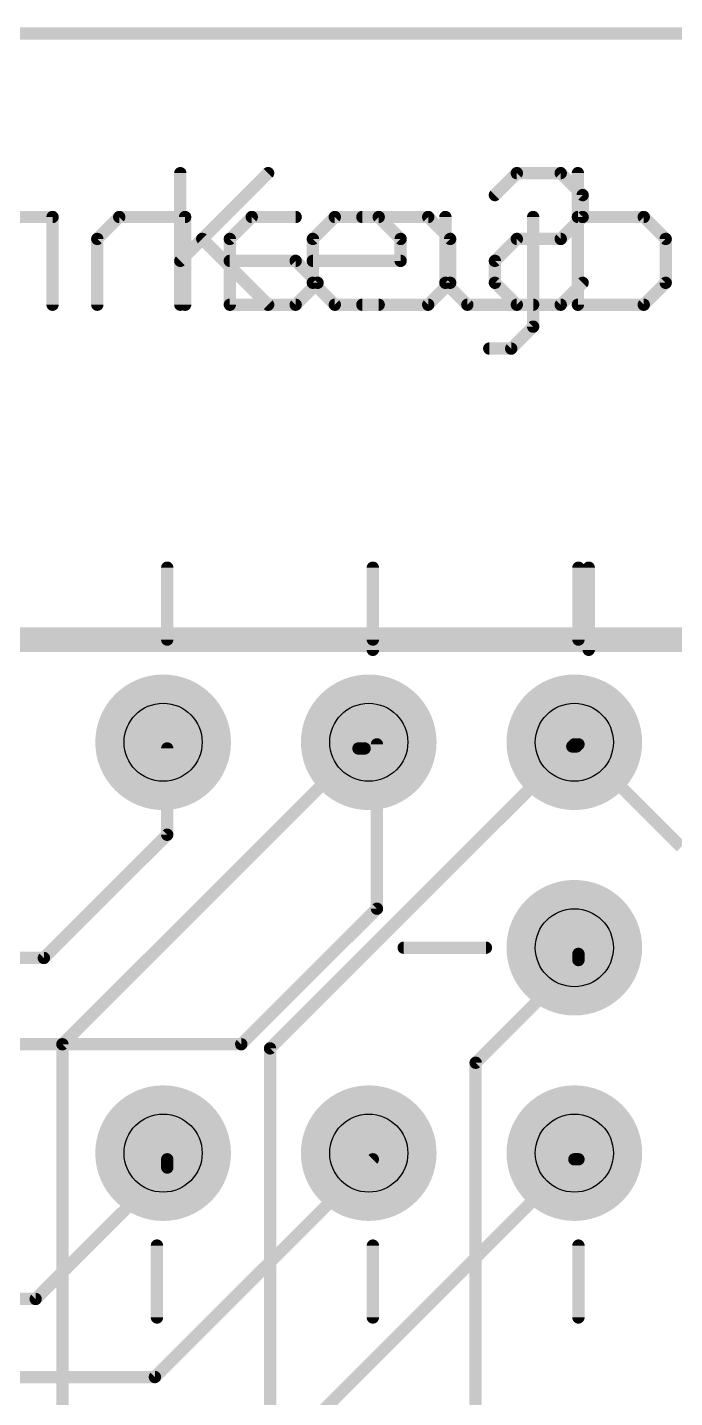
# Model space of a CAD drawing. Extents: x -0.1 to 48.3, y -0.1 to 47.8.
# Drawn here: x 14.27 to 22.27, y 30.89 to 47.83 of the extents above; entities that cross this region are included whole.
import ezdxf

# ---------------------------------------------------------------- set-up
doc = ezdxf.new("R2010")
doc.units = 0
for name, color, linetype in [('1', 12, 'CONTINUOUS'), ('16', 132, 'CONTINUOUS'), ('17', 110, 'CONTINUOUS'), ('20', 53, 'CONTINUOUS'), ('21', 253, 'CONTINUOUS'), ('22', 253, 'CONTINUOUS'), ('29', 253, 'CONTINUOUS'), ('30', 253, 'CONTINUOUS'), ('44', 253, 'CONTINUOUS')]:
    doc.layers.add(name, color=color, linetype=linetype)

# ---------------------------------------------------------------- blocks, each defined once
blk = doc.blocks.new('ROUNDP')
at = {"const_width": 0.5}
blk.add_lwpolyline([(0, -0.25, 1), (0, 0.25, 1), (0, -0.25)], format="xyb", dxfattribs=at)

msp = doc.modelspace()

# ---------------------------------------------------------------- linework, layer by layer
at = {"layer": '1', "const_width": 0.1524}
for points in [[(0, 47.752), (48.26, 47.752)], [(18.3642, 38.9128), (14.7066, 35.2552)], [(21.0058, 38.9382), (17.272, 35.2044)], [(18.4404, 38.9128), (18.3642, 38.9128)], [(21.0566, 38.9382), (21.0058, 38.9382)], [(21.082, 36.3728), (21.082, 36.2966)], [(21.082, 36.2966), (19.812, 35.0266)], [(14.7066, 35.2552), (14.7066, 27.2796)], [(17.272, 35.2044), (17.272, 27.4574)], [(19.812, 35.0266), (19.812, 27.5336)]]:
    msp.add_lwpolyline(points, dxfattribs=at)
at = {"layer": '1', "const_width": 0.0762}
for points in [[(18.3642, 38.9509, 1), (18.3642, 38.8747)], [(18.3911, 38.8859, 1), (18.3373, 38.9397)], [(18.4404, 38.8747, 1), (18.4404, 38.9509)], [(21.0058, 38.9763, 1), (21.0058, 38.9001)], [(21.0327, 38.9113, 1), (20.9789, 38.9651)], [(21.0566, 38.9001, 1), (21.0566, 38.9763)], [(21.1201, 36.3728, 1), (21.0439, 36.3728)], [(21.0439, 36.2966, 1), (21.1201, 36.2966)], [(21.1089, 36.2697, 1), (21.0551, 36.3235)], [(14.7447, 35.2552, 1), (14.6685, 35.2552)], [(14.6797, 35.2821, 1), (14.7335, 35.2283)], [(17.3101, 35.2044, 1), (17.2339, 35.2044)], [(17.2451, 35.2313, 1), (17.2989, 35.1775)], [(19.8501, 35.0266, 1), (19.7739, 35.0266)], [(19.7851, 35.0535, 1), (19.8389, 34.9997)]]:
    msp.add_lwpolyline(points, format="xyb", dxfattribs=at)
at = {"layer": '16', "const_width": 0.1524}
for points in [[(0, 47.752), (48.26, 47.752)], [(16.002, 38.9128), (16.002, 37.846)], [(18.5928, 38.9636), (18.5928, 36.9316)], [(21.0312, 38.9636), (21.082, 38.9636)], [(21.082, 38.9636), (22.352, 37.6936)], [(16.002, 37.846), (14.478, 36.322)], [(18.5928, 36.9316), (16.9164, 35.2552)], [(14.478, 36.322), (11.9634, 36.322)], [(16.9164, 35.2552), (11.9634, 35.2552)], [(18.542, 33.8328), (15.8496, 31.1404)], [(16.002, 33.8328), (16.002, 33.7312)], [(21.0312, 33.8328), (17.2212, 30.0228)], [(21.082, 33.8328), (21.0312, 33.8328)], [(16.002, 33.7312), (14.3764, 32.1056)], [(14.3764, 32.1056), (11.0998, 32.1056)], [(15.8496, 31.1404), (11.2014, 31.1404)]]:
    msp.add_lwpolyline(points, dxfattribs=at)
at = {"layer": '16', "const_width": 0.0762}
for points in [[(16.0401, 38.9128, 1), (15.9639, 38.9128)], [(18.6309, 38.9636, 1), (18.5547, 38.9636)], [(21.0312, 39.0017, 1), (21.0312, 38.9255)], [(21.1089, 38.9905, 1), (21.0551, 38.9367)], [(21.082, 38.9255, 1), (21.082, 39.0017)], [(15.9639, 37.846, 1), (16.0401, 37.846)], [(16.0289, 37.8191, 1), (15.9751, 37.8729)], [(18.5547, 36.9316, 1), (18.6309, 36.9316)], [(18.6197, 36.9047, 1), (18.5659, 36.9585)], [(14.4511, 36.3489, 1), (14.5049, 36.2951)], [(14.478, 36.2839, 1), (14.478, 36.3601)], [(16.8895, 35.2821, 1), (16.9433, 35.2283)], [(16.9164, 35.2171, 1), (16.9164, 35.2933)], [(16.0401, 33.8328, 1), (15.9639, 33.8328)], [(18.5689, 33.8059, 1), (18.5151, 33.8597)], [(21.0312, 33.8709, 1), (21.0312, 33.7947)], [(21.0581, 33.8059, 1), (21.0043, 33.8597)], [(21.082, 33.7947, 1), (21.082, 33.8709)], [(15.9639, 33.7312, 1), (16.0401, 33.7312)], [(16.0289, 33.7043, 1), (15.9751, 33.7581)], [(14.3495, 32.1325, 1), (14.4033, 32.0787)], [(14.3764, 32.0675, 1), (14.3764, 32.1437)], [(15.8227, 31.1673, 1), (15.8765, 31.1135)], [(15.8496, 31.1023, 1), (15.8496, 31.1785)]]:
    msp.add_lwpolyline(points, format="xyb", dxfattribs=at)
at = {"layer": '20', "const_width": 0.1524}
msp.add_lwpolyline([(0, 47.752), (48.26, 47.752)], dxfattribs=at)
at = {"layer": '21'}
for points, const_width in [([(16.1637, 46.0262), (16.1637, 44.3992)], 0.1524), ([(16.1637, 44.9415), (17.2483, 46.0262)], 0.1524), ([(21.0751, 46.0262), (21.0751, 44.3992)], 0.1524), ([(17.8008, 45.2127), (18.072, 45.4839)], 0.1524), ([(18.072, 45.4839), (18.6143, 45.4839)], 0.1524), ([(18.6143, 45.4839), (18.8855, 45.2127)], 0.1524), ([(19.438, 45.4839), (19.438, 44.6704)], 0.1524), ([(20.5226, 45.4839), (20.5226, 44.128)], 0.1524), ([(21.8886, 45.4839), (21.0751, 45.4839)], 0.1524), ([(22.1598, 45.2127), (21.8886, 45.4839)], 0.1524), ([(16.4348, 45.2127), (17.2483, 44.3992)], 0.1524), ([(17.8008, 44.6704), (17.8008, 45.2127)], 0.1524), ([(18.8855, 45.2127), (18.8855, 44.9415)], 0.1524), ([(22.1598, 44.6704), (22.1598, 45.2127)], 0.1524), ([(18.8855, 44.9415), (17.8008, 44.9415)], 0.1524), ([(18.072, 44.3992), (17.8008, 44.6704)], 0.1524), ([(19.438, 44.6704), (19.7091, 44.3992)], 0.1524), ([(21.8886, 44.3992), (22.1598, 44.6704)], 0.1524), ([(18.6143, 44.3992), (18.072, 44.3992)], 0.1524), ([(19.7091, 44.3992), (20.5226, 44.3992)], 0.1524), ([(21.0751, 44.3992), (21.8886, 44.3992)], 0.1524), ([(20.5226, 44.128), (20.2515, 43.8569)], 0.1524), ([(20.2515, 43.8569), (19.9803, 43.8569)], 0.1524), ([(18.542, 40.132), (18.542, 41.148)], 0.1524), ([(21.209, 40.132), (21.209, 41.148)], 0.1524), ([(9.6012, 40.259), (45.1612, 40.259)], 0.3048), ([(19.939, 36.449), (18.923, 36.449)], 0.1524)]:
    msp.add_lwpolyline(points, dxfattribs=dict(at, const_width=const_width))
at = {"layer": '21', "const_width": 0.0762}
for points in [[(16.2018, 46.0262, 1), (16.1256, 46.0262)], [(17.2753, 45.9992, 1), (17.2214, 46.0531)], [(21.1132, 46.0262, 1), (21.037, 46.0262)], [(18.072, 45.522, 1), (18.072, 45.4458)], [(18.0989, 45.4569, 1), (18.045, 45.5108)], [(18.6413, 45.5108, 1), (18.5874, 45.4569)], [(18.6143, 45.4458, 1), (18.6143, 45.522)], [(19.4761, 45.4839, 1), (19.3999, 45.4839)], [(20.5607, 45.4839, 1), (20.4845, 45.4839)], [(21.0751, 45.522, 1), (21.0751, 45.4458)], [(21.9156, 45.5108, 1), (21.8617, 45.4569)], [(21.8886, 45.4458, 1), (21.8886, 45.522)], [(16.4618, 45.2396, 1), (16.4079, 45.1858)], [(17.8389, 45.2127, 1), (17.7627, 45.2127)], [(17.7739, 45.2396, 1), (17.8278, 45.1858)], [(18.9236, 45.2127, 1), (18.8474, 45.2127)], [(18.8585, 45.1858, 1), (18.9124, 45.2396)], [(22.1979, 45.2127, 1), (22.1217, 45.2127)], [(22.1329, 45.1858, 1), (22.1867, 45.2396)], [(16.1367, 44.9685, 1), (16.1906, 44.9146)], [(17.8008, 44.9796, 1), (17.8008, 44.9034)], [(18.8474, 44.9415, 1), (18.9236, 44.9415)], [(18.8855, 44.9034, 1), (18.8855, 44.9796)], [(17.8278, 44.6973, 1), (17.7739, 44.6434)], [(19.4649, 44.6973, 1), (19.411, 44.6434)], [(22.1867, 44.6434, 1), (22.1329, 44.6973)], [(17.7627, 44.6704, 1), (17.8389, 44.6704)], [(19.3999, 44.6704, 1), (19.4761, 44.6704)], [(22.1217, 44.6704, 1), (22.1979, 44.6704)], [(16.1256, 44.3992, 1), (16.2018, 44.3992)], [(17.2214, 44.3723, 1), (17.2753, 44.4261)], [(18.072, 44.4373, 1), (18.072, 44.3611)], [(18.045, 44.3723, 1), (18.0989, 44.4261)], [(18.6143, 44.3611, 1), (18.6143, 44.4373)], [(19.7091, 44.4373, 1), (19.7091, 44.3611)], [(19.6822, 44.3723, 1), (19.7361, 44.4261)], [(20.5226, 44.3611, 1), (20.5226, 44.4373)], [(21.0751, 44.4373, 1), (21.0751, 44.3611)], [(21.037, 44.3992, 1), (21.1132, 44.3992)], [(21.8617, 44.4261, 1), (21.9156, 44.3723)], [(21.8886, 44.3611, 1), (21.8886, 44.4373)], [(20.4845, 44.128, 1), (20.5607, 44.128)], [(20.5496, 44.1011, 1), (20.4957, 44.155)], [(19.9803, 43.895, 1), (19.9803, 43.8188)], [(20.2245, 43.8838, 1), (20.2784, 43.8299)], [(20.2515, 43.8188, 1), (20.2515, 43.895)], [(18.5801, 41.148, 1), (18.5039, 41.148)], [(21.2471, 41.148, 1), (21.1709, 41.148)], [(18.5039, 40.132, 1), (18.5801, 40.132)], [(21.1709, 40.132, 1), (21.2471, 40.132)], [(18.923, 36.4871, 1), (18.923, 36.4109)], [(19.939, 36.4109, 1), (19.939, 36.4871)]]:
    msp.add_lwpolyline(points, format="xyb", dxfattribs=at)
at = {"layer": '22'}
for points, const_width in [([(20.0495, 45.755), (20.3207, 46.0262)], 0.1524), ([(20.3207, 46.0262), (20.863, 46.0262)], 0.1524), ([(20.863, 46.0262), (21.1342, 45.755)], 0.1524), ([(21.1342, 45.755), (21.1342, 45.4839)], 0.1524), ([(14.5856, 45.4839), (13.7721, 45.4839)], 0.1524), ([(14.5856, 44.3992), (14.5856, 45.4839)], 0.1524), ([(15.4092, 45.4839), (15.1381, 45.2127)], 0.1524), ([(16.2227, 45.4839), (15.4092, 45.4839)], 0.1524), ([(16.2227, 44.3992), (16.2227, 45.4839)], 0.1524), ([(17.0464, 45.4839), (16.7752, 45.2127)], 0.1524), ([(17.5887, 45.4839), (17.0464, 45.4839)], 0.1524), ([(18.4124, 45.4839), (19.2259, 45.4839)], 0.1524), ([(19.2259, 45.4839), (19.4971, 45.2127)], 0.1524), ([(21.1342, 45.4839), (20.863, 45.2127)], 0.1524), ([(15.1381, 45.2127), (15.1381, 44.3992)], 0.1524), ([(16.7752, 45.2127), (16.7752, 44.3992)], 0.1524), ([(19.4971, 45.2127), (19.4971, 44.6704)], 0.1524), ([(20.3207, 45.2127), (20.0495, 44.9415)], 0.1524), ([(20.863, 45.2127), (20.3207, 45.2127)], 0.1524), ([(17.5887, 44.9415), (16.7752, 44.9415)], 0.1524), ([(17.8599, 44.6704), (17.5887, 44.9415)], 0.1524), ([(20.0495, 44.9415), (20.0495, 44.6704)], 0.1524), ([(17.5887, 44.3992), (17.8599, 44.6704)], 0.1524), ([(19.4971, 44.6704), (19.2259, 44.3992)], 0.1524), ([(20.0495, 44.6704), (20.3207, 44.3992)], 0.1524), ([(20.863, 44.3992), (21.1342, 44.6704)], 0.1524), ([(16.7752, 44.3992), (17.5887, 44.3992)], 0.1524), ([(19.2259, 44.3992), (18.4124, 44.3992)], 0.1524), ([(20.3207, 44.3992), (20.863, 44.3992)], 0.1524), ([(16.002, 40.259), (16.002, 41.148)], 0.1524), ([(18.542, 40.259), (18.542, 41.148)], 0.1524), ([(21.082, 40.259), (21.082, 41.148)], 0.1524), ([(9.6012, 40.259), (45.1612, 40.259)], 0.127), ([(15.875, 31.877), (15.875, 32.766)], 0.1524), ([(18.542, 31.877), (18.542, 32.766)], 0.1524), ([(21.082, 31.877), (21.082, 32.766)], 0.1524)]:
    msp.add_lwpolyline(points, dxfattribs=dict(at, const_width=const_width))
at = {"layer": '22', "const_width": 0.0762}
for points in [[(20.3207, 46.0643, 1), (20.3207, 45.9881)], [(20.3477, 45.9992, 1), (20.2938, 46.0531)], [(20.89, 46.0531, 1), (20.8361, 45.9992)], [(20.863, 45.9881, 1), (20.863, 46.0643)], [(20.0226, 45.782, 1), (20.0765, 45.7281)], [(21.1723, 45.755, 1), (21.0961, 45.755)], [(21.1073, 45.7281, 1), (21.1611, 45.782)], [(14.6237, 45.4839, 1), (14.5475, 45.4839)], [(14.5856, 45.4458, 1), (14.5856, 45.522)], [(15.4092, 45.522, 1), (15.4092, 45.4458)], [(15.4362, 45.4569, 1), (15.3823, 45.5108)], [(16.2608, 45.4839, 1), (16.1846, 45.4839)], [(16.2227, 45.4458, 1), (16.2227, 45.522)], [(17.0464, 45.522, 1), (17.0464, 45.4458)], [(17.0733, 45.4569, 1), (17.0195, 45.5108)], [(17.5887, 45.4458, 1), (17.5887, 45.522)], [(18.4124, 45.522, 1), (18.4124, 45.4458)], [(19.2528, 45.5108, 1), (19.1989, 45.4569)], [(19.2259, 45.4458, 1), (19.2259, 45.522)], [(21.0961, 45.4839, 1), (21.1723, 45.4839)], [(21.1611, 45.4569, 1), (21.1073, 45.5108)], [(15.1762, 45.2127, 1), (15.1, 45.2127)], [(15.1111, 45.2396, 1), (15.165, 45.1858)], [(16.8133, 45.2127, 1), (16.7371, 45.2127)], [(16.7483, 45.2396, 1), (16.8022, 45.1858)], [(19.5352, 45.2127, 1), (19.459, 45.2127)], [(19.4701, 45.1858, 1), (19.524, 45.2396)], [(20.3207, 45.2508, 1), (20.3207, 45.1746)], [(20.3477, 45.1858, 1), (20.2938, 45.2396)], [(20.8361, 45.2396, 1), (20.89, 45.1858)], [(20.863, 45.1746, 1), (20.863, 45.2508)], [(16.7752, 44.9796, 1), (16.7752, 44.9034)], [(17.6157, 44.9685, 1), (17.5618, 44.9146)], [(17.5887, 44.9034, 1), (17.5887, 44.9796)], [(20.0876, 44.9415, 1), (20.0114, 44.9415)], [(20.0226, 44.9685, 1), (20.0765, 44.9146)], [(17.8868, 44.6434, 1), (17.833, 44.6973)], [(17.833, 44.6434, 1), (17.8868, 44.6973)], [(19.524, 44.6434, 1), (19.4701, 44.6973)], [(20.0765, 44.6973, 1), (20.0226, 44.6434)], [(21.1611, 44.6434, 1), (21.1073, 44.6973)], [(19.459, 44.6704, 1), (19.5352, 44.6704)], [(20.0114, 44.6704, 1), (20.0876, 44.6704)], [(14.5475, 44.3992, 1), (14.6237, 44.3992)], [(15.1, 44.3992, 1), (15.1762, 44.3992)], [(16.1846, 44.3992, 1), (16.2608, 44.3992)], [(16.7752, 44.4373, 1), (16.7752, 44.3611)], [(16.7371, 44.3992, 1), (16.8133, 44.3992)], [(17.5618, 44.4261, 1), (17.6157, 44.3723)], [(17.5887, 44.3611, 1), (17.5887, 44.4373)], [(18.4124, 44.4373, 1), (18.4124, 44.3611)], [(19.1989, 44.4261, 1), (19.2528, 44.3723)], [(19.2259, 44.3611, 1), (19.2259, 44.4373)], [(20.3207, 44.4373, 1), (20.3207, 44.3611)], [(20.2938, 44.3723, 1), (20.3477, 44.4261)], [(20.8361, 44.4261, 1), (20.89, 44.3723)], [(20.863, 44.3611, 1), (20.863, 44.4373)], [(16.0401, 41.148, 1), (15.9639, 41.148)], [(18.5801, 41.148, 1), (18.5039, 41.148)], [(21.1201, 41.148, 1), (21.0439, 41.148)], [(15.9639, 40.259, 1), (16.0401, 40.259)], [(18.5039, 40.259, 1), (18.5801, 40.259)], [(21.0439, 40.259, 1), (21.1201, 40.259)], [(15.9131, 32.766, 1), (15.8369, 32.766)], [(18.5801, 32.766, 1), (18.5039, 32.766)], [(21.1201, 32.766, 1), (21.0439, 32.766)], [(15.8369, 31.877, 1), (15.9131, 31.877)], [(18.5039, 31.877, 1), (18.5801, 31.877)], [(21.0439, 31.877, 1), (21.1201, 31.877)]]:
    msp.add_lwpolyline(points, format="xyb", dxfattribs=at)
at = {"layer": '44'}
for centre in [(15.9512, 38.989), (18.4912, 38.989), (21.0312, 38.989), (21.0312, 36.449), (15.9512, 33.909), (18.4912, 33.909), (21.0312, 33.909)]:
    msp.add_circle(centre, 0.4826, dxfattribs=at)

# ---------------------------------------------------------------- block references
at = {"layer": '17', "xscale": 1.4732, "yscale": 1.4732}
for p in [(15.9512, 38.989), (15.9512, 38.989), (15.9512, 38.989), (15.9512, 38.989), (18.4912, 38.989), (18.4912, 38.989), (18.4912, 38.989), (18.4912, 38.989), (21.0312, 38.989), (21.0312, 38.989), (21.0312, 38.989), (21.0312, 38.989), (15.9512, 33.909), (15.9512, 33.909), (15.9512, 33.909), (15.9512, 33.909), (18.4912, 33.909), (18.4912, 33.909), (18.4912, 33.909), (18.4912, 33.909), (21.0312, 33.909), (21.0312, 33.909), (21.0312, 33.909), (21.0312, 33.909)]:
    msp.add_blockref('ROUNDP', p, dxfattribs=at)
at = {"layer": '17', "xscale": 1.4732, "yscale": 1.4732, "rotation": 180}
msp.add_blockref('ROUNDP', (21.0312, 36.449), dxfattribs=at)
msp.add_blockref('ROUNDP', (21.0312, 36.449), dxfattribs=at)
msp.add_blockref('ROUNDP', (21.0312, 36.449), dxfattribs=at)
msp.add_blockref('ROUNDP', (21.0312, 36.449), dxfattribs=at)
at = {"layer": '29', "xscale": 1.6764, "yscale": 1.6764}
for p in [(15.9512, 38.989), (18.4912, 38.989), (21.0312, 38.989), (15.9512, 33.909), (18.4912, 33.909), (21.0312, 33.909)]:
    msp.add_blockref('ROUNDP', p, dxfattribs=at)
at = {"layer": '29', "xscale": 1.6764, "yscale": 1.6764, "rotation": 180}
msp.add_blockref('ROUNDP', (21.0312, 36.449), dxfattribs=at)
at = {"layer": '30', "xscale": 1.6764, "yscale": 1.6764}
for p in [(15.9512, 38.989), (18.4912, 38.989), (21.0312, 38.989), (15.9512, 33.909), (18.4912, 33.909), (21.0312, 33.909)]:
    msp.add_blockref('ROUNDP', p, dxfattribs=at)
at = {"layer": '30', "xscale": 1.6764, "yscale": 1.6764, "rotation": 180}
msp.add_blockref('ROUNDP', (21.0312, 36.449), dxfattribs=at)

doc.saveas('drawing.dxf')
